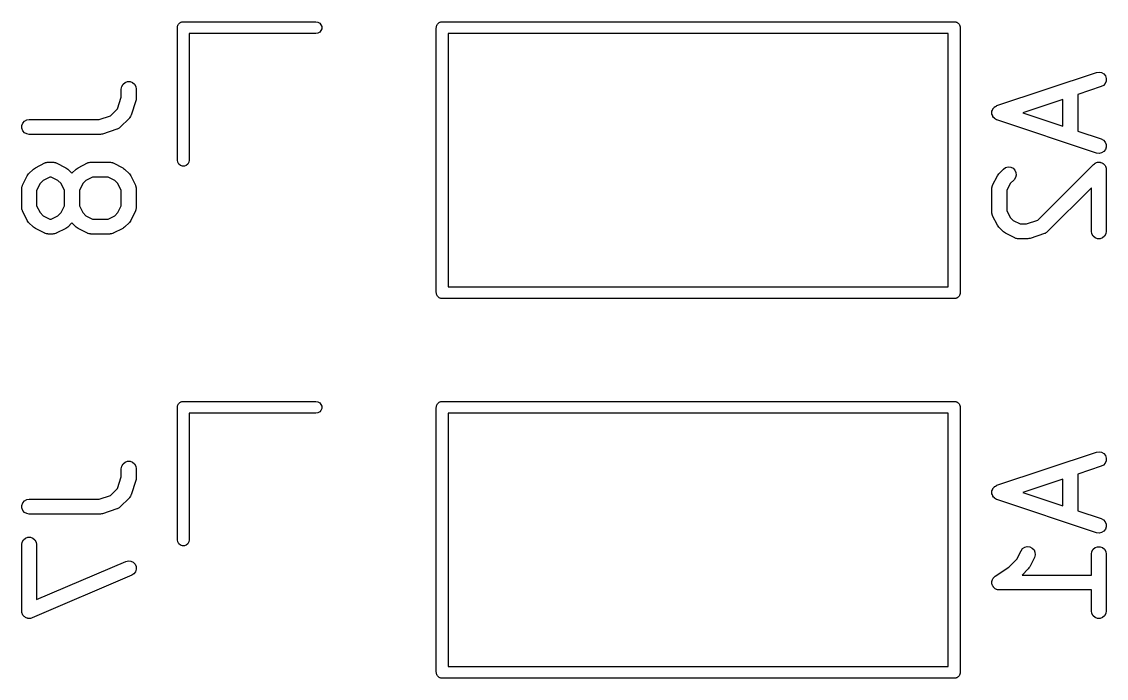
# Model space of a CAD drawing. Extents: x 127.4 to 175.7, y -110 to -72.3.
# Drawn here: x 164.77 to 175.66, y -97.91 to -91.32 of the extents above; entities that cross this region are included whole.
import ezdxf

# ---------------------------------------------------------------- set-up
doc = ezdxf.new("R2010")
doc.units = 0
doc.header["$MEASUREMENT"] = 0
doc.layers.add('BLACK', color=7, linetype='CONTINUOUS')

msp = doc.modelspace()

# ---------------------------------------------------------------- linework, layer by layer
at = {"layer": 'Black'}
for p, q in [((166.331, -91.3667), (166.333, -91.3618)), ((166.331, -91.372), (166.331, -91.3667)), ((166.333, -91.3618), (166.334, -91.3566)), ((166.334, -91.3566), (166.336, -91.3521)), ((166.336, -91.3521), (166.338, -91.3471)), ((166.338, -91.3471), (166.341, -91.3431)), ((166.341, -91.3431), (166.344, -91.3386)), ((166.344, -91.3386), (166.348, -91.3352)), ((166.348, -91.3352), (166.351, -91.3312)), ((166.351, -91.3312), (166.356, -91.3286)), ((166.356, -91.3286), (166.36, -91.3252)), ((166.36, -91.3252), (166.365, -91.3234)), ((166.365, -91.3234), (166.369, -91.3208)), ((166.369, -91.3208), (166.375, -91.3198)), ((166.375, -91.3198), (166.38, -91.3181)), ((166.38, -91.3181), (166.385, -91.3181)), ((166.385, -91.3181), (166.39, -91.3171)), ((166.39, -91.3171), (167.72, -91.3171)), ((167.72, -91.3171), (167.741, -91.3208)), ((167.741, -91.3208), (167.759, -91.3312)), ((167.759, -91.3312), (167.772, -91.3471)), ((167.772, -91.3471), (167.779, -91.3667)), ((167.779, -91.3667), (167.779, -91.3876)), ((168.931, -91.3667), (168.933, -91.3618)), ((168.931, -91.372), (168.931, -91.3667)), ((168.933, -91.3618), (168.934, -91.3566)), ((168.934, -91.3566), (168.936, -91.3521)), ((168.936, -91.3521), (168.938, -91.3471)), ((168.938, -91.3471), (168.941, -91.3431)), ((168.941, -91.3431), (168.944, -91.3386)), ((168.944, -91.3386), (168.948, -91.3352)), ((168.948, -91.3352), (168.951, -91.3312)), ((168.951, -91.3312), (168.956, -91.3286)), ((168.956, -91.3286), (168.96, -91.3252)), ((168.96, -91.3252), (168.965, -91.3234)), ((168.965, -91.3234), (168.969, -91.3208)), ((168.969, -91.3208), (168.975, -91.3198)), ((168.975, -91.3198), (168.98, -91.3181)), ((168.98, -91.3181), (168.985, -91.3181)), ((168.985, -91.3181), (168.99, -91.3171)), ((168.99, -91.3171), (174.13, -91.3171)), ((174.13, -91.3171), (174.135, -91.3181)), ((174.135, -91.3181), (174.14, -91.3181)), ((174.14, -91.3181), (174.145, -91.3198)), ((174.145, -91.3198), (174.151, -91.3208)), ((174.151, -91.3208), (174.155, -91.3234)), ((174.155, -91.3234), (174.16, -91.3252)), ((174.16, -91.3252), (174.164, -91.3286)), ((174.164, -91.3286), (174.169, -91.3312)), ((174.169, -91.3312), (174.172, -91.3352)), ((174.172, -91.3352), (174.176, -91.3386)), ((174.176, -91.3386), (174.179, -91.3431)), ((174.179, -91.3431), (174.182, -91.3471)), ((174.182, -91.3471), (174.184, -91.3521)), ((174.184, -91.3521), (174.186, -91.3566)), ((174.186, -91.3566), (174.187, -91.3618)), ((174.187, -91.3618), (174.189, -91.3667)), ((174.189, -91.3667), (174.189, -91.372)), ((166.33, -91.3771), (166.331, -91.372)), ((166.33, -92.7071), (166.33, -91.3771)), ((167.72, -91.4371), (166.45, -91.4371)), ((166.45, -91.4371), (166.45, -92.7071)), ((167.741, -91.4335), (167.72, -91.4371)), ((167.759, -91.4231), (167.741, -91.4335)), ((167.772, -91.4071), (167.759, -91.4231)), ((167.779, -91.3876), (167.772, -91.4071)), ((168.93, -91.3771), (168.931, -91.372)), ((168.93, -94.0371), (168.93, -91.3771)), ((169.05, -91.4371), (169.05, -93.9771)), ((174.07, -91.4371), (169.05, -91.4371)), ((174.07, -93.9771), (174.07, -91.4371)), ((174.189, -91.372), (174.19, -91.3771)), ((174.19, -91.3771), (174.19, -94.0371)), ((174.559, -92.1598), (175.559, -91.8265)), ((175.559, -91.8265), (175.584, -91.8226)), ((175.584, -91.8226), (175.61, -91.8279)), ((175.61, -91.8279), (175.632, -91.8415)), ((175.632, -91.8415), (175.648, -91.8619)), ((175.648, -91.8619), (175.657, -91.8866)), ((175.657, -91.8866), (175.656, -91.9127)), ((165.767, -91.9929), (165.772, -91.9672)), ((165.767, -92.0759), (165.767, -91.9929)), ((165.772, -91.9672), (165.785, -91.9446)), ((165.785, -91.9446), (165.805, -91.9279)), ((165.805, -91.9279), (165.829, -91.919)), ((165.829, -91.919), (165.855, -91.919)), ((165.855, -91.919), (165.88, -91.9279)), ((165.88, -91.9279), (165.9, -91.9446)), ((165.9, -91.9446), (165.913, -91.9672)), ((165.913, -91.9672), (165.917, -91.9929)), ((165.917, -91.9929), (165.917, -92.0881)), ((175.606, -91.9688), (175.372, -92.0469)), ((175.629, -91.9564), (175.606, -91.9688)), ((175.646, -91.9369), (175.629, -91.9564)), ((175.656, -91.9127), (175.646, -91.9369)), ((165.729, -92.1904), (165.767, -92.0759)), ((165.914, -92.1118), (165.866, -92.2547)), ((165.915, -92.0999), (165.914, -92.1118)), ((165.917, -92.0881), (165.915, -92.0999)), ((175.222, -92.0969), (174.82, -92.2309)), ((175.222, -92.365), (175.222, -92.0969)), ((175.372, -92.0469), (175.372, -92.415)), ((165.659, -92.2606), (165.729, -92.1904)), ((174.508, -92.2199), (174.509, -92.218)), ((174.508, -92.2309), (174.508, -92.2199)), ((174.508, -92.242), (174.508, -92.2309)), ((174.509, -92.2159), (174.513, -92.2057)), ((174.509, -92.218), (174.509, -92.2159)), ((174.513, -92.2057), (174.516, -92.1952)), ((174.516, -92.1952), (174.518, -92.1936)), ((174.518, -92.1917), (174.526, -92.1835)), ((174.518, -92.1936), (174.518, -92.1917)), ((174.526, -92.1835), (174.533, -92.1748)), ((174.533, -92.1748), (174.534, -92.1737)), ((174.534, -92.1737), (174.536, -92.1722)), ((174.536, -92.1722), (174.545, -92.167)), ((174.545, -92.167), (174.555, -92.1612)), ((174.555, -92.1612), (174.557, -92.1608)), ((174.557, -92.1608), (174.559, -92.1598)), ((174.82, -92.2309), (175.222, -92.365)), ((164.769, -92.3608), (164.777, -92.3363)), ((164.777, -92.3363), (164.794, -92.3164)), ((164.794, -92.3164), (164.817, -92.3033)), ((164.817, -92.3033), (164.842, -92.2988)), ((164.842, -92.2988), (165.544, -92.2988)), ((165.544, -92.2988), (165.659, -92.2606)), ((165.848, -92.284), (165.753, -92.3792)), ((165.85, -92.2804), (165.848, -92.284)), ((165.854, -92.2776), (165.85, -92.2804)), ((165.858, -92.2698), (165.854, -92.2776)), ((165.863, -92.2626), (165.858, -92.2698)), ((165.864, -92.2585), (165.863, -92.2626)), ((165.866, -92.2547), (165.864, -92.2585)), ((174.509, -92.2439), (174.508, -92.242)), ((174.509, -92.246), (174.509, -92.2439)), ((174.513, -92.2562), (174.509, -92.246)), ((174.516, -92.2667), (174.513, -92.2562)), ((174.518, -92.2683), (174.516, -92.2667)), ((174.518, -92.2702), (174.518, -92.2683)), ((174.526, -92.2784), (174.518, -92.2702)), ((174.533, -92.2871), (174.526, -92.2784)), ((174.534, -92.2881), (174.533, -92.2871)), ((174.536, -92.2897), (174.534, -92.2881)), ((174.545, -92.2949), (174.536, -92.2897)), ((174.555, -92.3007), (174.545, -92.2949)), ((174.557, -92.3011), (174.555, -92.3007)), ((174.559, -92.3021), (174.557, -92.3011)), ((175.559, -92.6354), (174.559, -92.3021)), ((164.769, -92.3868), (164.769, -92.3608)), ((164.777, -92.4113), (164.769, -92.3868)), ((164.794, -92.4313), (164.777, -92.4113)), ((164.817, -92.4443), (164.794, -92.4313)), ((164.842, -92.4488), (164.817, -92.4443)), ((165.557, -92.4488), (164.842, -92.4488)), ((165.569, -92.4467), (165.557, -92.4488)), ((165.58, -92.445), (165.569, -92.4467)), ((165.723, -92.3973), (165.58, -92.445)), ((165.727, -92.3953), (165.723, -92.3973)), ((165.731, -92.3942), (165.727, -92.3953)), ((165.738, -92.3891), (165.731, -92.3942)), ((165.746, -92.3849), (165.738, -92.3891)), ((165.749, -92.3817), (165.746, -92.3849)), ((165.753, -92.3792), (165.749, -92.3817)), ((175.372, -92.415), (175.606, -92.4931)), ((175.606, -92.4931), (175.629, -92.5055)), ((175.629, -92.5055), (175.646, -92.525)), ((175.646, -92.525), (175.656, -92.5492)), ((175.656, -92.5492), (175.657, -92.5753)), ((175.584, -92.6393), (175.559, -92.6354)), ((175.61, -92.634), (175.584, -92.6393)), ((175.632, -92.6204), (175.61, -92.634)), ((175.648, -92.6), (175.632, -92.6204)), ((175.657, -92.5753), (175.648, -92.6)), ((164.904, -92.7829), (164.999, -92.7353)), ((164.999, -92.7353), (165.003, -92.7341)), ((165.003, -92.7341), (165.007, -92.7319)), ((165.007, -92.7319), (165.016, -92.7304)), ((165.016, -92.7304), (165.024, -92.7279)), ((165.024, -92.7279), (165.029, -92.7281)), ((165.029, -92.7281), (165.033, -92.7274)), ((165.033, -92.7274), (165.08, -92.7274)), ((165.08, -92.7274), (165.085, -92.7281)), ((165.085, -92.7281), (165.089, -92.7279)), ((165.089, -92.7279), (165.097, -92.7304)), ((165.097, -92.7304), (165.106, -92.7319)), ((165.106, -92.7319), (165.11, -92.7341)), ((165.11, -92.7341), (165.114, -92.7353)), ((165.114, -92.7353), (165.209, -92.7829)), ((165.333, -92.7829), (165.428, -92.7353)), ((165.428, -92.7353), (165.432, -92.7341)), ((165.432, -92.7341), (165.436, -92.7319)), ((165.436, -92.7319), (165.444, -92.7304)), ((165.444, -92.7304), (165.453, -92.7279)), ((165.453, -92.7279), (165.457, -92.7281)), ((165.457, -92.7281), (165.461, -92.7274)), ((165.461, -92.7274), (165.652, -92.7274)), ((165.652, -92.7274), (165.656, -92.7281)), ((165.656, -92.7281), (165.66, -92.7279)), ((165.66, -92.7279), (165.669, -92.7304)), ((165.669, -92.7304), (165.678, -92.7319)), ((165.678, -92.7319), (165.681, -92.7341)), ((165.681, -92.7341), (165.685, -92.7353)), ((165.685, -92.7353), (165.781, -92.7829)), ((166.334, -92.7277), (166.33, -92.7071)), ((166.344, -92.7457), (166.334, -92.7277)), ((166.36, -92.7591), (166.344, -92.7457)), ((166.38, -92.7662), (166.36, -92.7591)), ((166.4, -92.7662), (166.38, -92.7662)), ((166.42, -92.7591), (166.4, -92.7662)), ((166.436, -92.7457), (166.42, -92.7591)), ((166.446, -92.7277), (166.436, -92.7457)), ((166.45, -92.7071), (166.446, -92.7277)), ((174.625, -92.797), (174.646, -92.782)), ((174.646, -92.782), (174.671, -92.7753)), ((174.671, -92.7753), (174.697, -92.7776)), ((174.697, -92.7776), (174.721, -92.7886)), ((174.97, -93.3083), (175.529, -92.7493)), ((175.529, -92.7493), (175.537, -92.7437)), ((175.537, -92.7437), (175.545, -92.7374)), ((175.545, -92.7374), (175.548, -92.7363)), ((175.548, -92.7363), (175.551, -92.7344)), ((175.551, -92.7344), (175.56, -92.7319)), ((175.56, -92.7319), (175.569, -92.7285)), ((175.569, -92.7285), (175.573, -92.7285)), ((175.573, -92.7285), (175.576, -92.7277)), ((175.576, -92.7277), (175.586, -92.7285)), ((175.586, -92.7285), (175.595, -92.7285)), ((175.595, -92.7285), (175.599, -92.7296)), ((175.599, -92.7296), (175.602, -92.7299)), ((175.602, -92.7299), (175.611, -92.7341)), ((175.611, -92.7341), (175.62, -92.7374)), ((175.62, -92.7374), (175.622, -92.7395)), ((175.622, -92.7395), (175.625, -92.7409)), ((175.625, -92.7409), (175.632, -92.7479)), ((175.632, -92.7479), (175.64, -92.7542)), ((175.64, -92.7542), (175.641, -92.757)), ((175.641, -92.757), (175.644, -92.7594)), ((175.644, -92.7594), (175.648, -92.7682)), ((175.648, -92.7682), (175.653, -92.7767)), ((175.653, -92.7767), (175.653, -92.78)), ((175.653, -92.78), (175.655, -92.783)), ((164.775, -92.9593), (164.823, -92.8641)), ((164.823, -92.8641), (164.83, -92.8544)), ((164.83, -92.8544), (164.837, -92.8446)), ((164.837, -92.8446), (164.885, -92.797)), ((164.885, -92.797), (164.894, -92.7901)), ((164.894, -92.7901), (164.904, -92.7829)), ((165.051, -92.8774), (164.982, -92.9116)), ((165.063, -92.8774), (165.051, -92.8774)), ((165.131, -92.9116), (165.063, -92.8774)), ((165.209, -92.7829), (165.219, -92.7901)), ((165.219, -92.7901), (165.229, -92.797)), ((165.229, -92.797), (165.271, -92.8392)), ((165.271, -92.8392), (165.313, -92.797)), ((165.313, -92.797), (165.323, -92.7901)), ((165.323, -92.7901), (165.333, -92.7829)), ((165.479, -92.8774), (165.411, -92.9116)), ((165.634, -92.8774), (165.479, -92.8774)), ((165.703, -92.9116), (165.634, -92.8774)), ((165.781, -92.7829), (165.79, -92.7901)), ((165.79, -92.7901), (165.8, -92.797)), ((165.8, -92.797), (165.848, -92.8446)), ((165.848, -92.8446), (165.855, -92.8544)), ((165.855, -92.8544), (165.862, -92.8641)), ((165.862, -92.8641), (165.909, -92.9593)), ((174.515, -92.9593), (174.563, -92.8641)), ((174.563, -92.8641), (174.57, -92.8544)), ((174.57, -92.8544), (174.577, -92.8446)), ((174.577, -92.8446), (174.625, -92.797)), ((174.721, -92.7886), (174.739, -92.807)), ((174.746, -92.8817), (174.731, -92.903)), ((174.739, -92.807), (174.75, -92.8306)), ((174.752, -92.8565), (174.746, -92.8817)), ((174.75, -92.8306), (174.752, -92.8565)), ((175.655, -92.783), (175.656, -92.7927)), ((175.656, -92.7927), (175.657, -92.8024)), ((175.657, -92.8024), (175.657, -93.4214)), ((164.767, -92.9929), (164.768, -92.9886)), ((164.767, -93.1833), (164.767, -92.9929)), ((164.768, -92.9843), (164.77, -92.9759)), ((164.768, -92.9886), (164.768, -92.9843)), ((164.77, -92.9759), (164.772, -92.9672)), ((164.772, -92.9672), (164.774, -92.9635)), ((164.774, -92.9635), (164.775, -92.9593)), ((164.952, -92.942), (164.917, -93.0106)), ((164.982, -92.9116), (164.952, -92.942)), ((165.162, -92.942), (165.131, -92.9116)), ((165.196, -93.0106), (165.162, -92.942)), ((165.38, -92.942), (165.346, -93.0106)), ((165.411, -92.9116), (165.38, -92.942)), ((165.733, -92.942), (165.703, -92.9116)), ((165.767, -93.0106), (165.733, -92.942)), ((165.909, -92.9593), (165.911, -92.9635)), ((165.911, -92.9635), (165.913, -92.9672)), ((165.913, -92.9672), (165.914, -92.9759)), ((165.914, -92.9759), (165.917, -92.9843)), ((165.917, -92.9843), (165.917, -92.9886)), ((165.917, -92.9886), (165.917, -92.9929)), ((165.917, -92.9929), (165.917, -93.1833)), ((174.507, -92.9929), (174.508, -92.9886)), ((174.507, -93.2309), (174.507, -92.9929)), ((174.508, -92.9843), (174.51, -92.9759)), ((174.508, -92.9886), (174.508, -92.9843)), ((174.51, -92.9759), (174.512, -92.9672)), ((174.512, -92.9672), (174.514, -92.9635)), ((174.514, -92.9635), (174.515, -92.9593)), ((174.692, -92.942), (174.657, -93.0106)), ((174.731, -92.903), (174.692, -92.942)), ((175.507, -92.9834), (175.064, -93.4268)), ((175.507, -93.4214), (175.507, -92.9834)), ((164.917, -93.0106), (164.917, -93.1656)), ((165.196, -93.1656), (165.196, -93.0106)), ((165.346, -93.0106), (165.346, -93.1656)), ((165.767, -93.1656), (165.767, -93.0106)), ((174.657, -93.0106), (174.657, -93.2132)), ((164.768, -93.1876), (164.767, -93.1833)), ((164.768, -93.1919), (164.768, -93.1876)), ((164.77, -93.2003), (164.768, -93.1919)), ((164.772, -93.209), (164.77, -93.2003)), ((164.774, -93.2127), (164.772, -93.209)), ((164.775, -93.2169), (164.774, -93.2127)), ((164.823, -93.3121), (164.775, -93.2169)), ((164.917, -93.1656), (164.952, -93.2341)), ((165.162, -93.2341), (165.196, -93.1656)), ((165.346, -93.1656), (165.38, -93.2341)), ((165.733, -93.2341), (165.767, -93.1656)), ((165.909, -93.2169), (165.862, -93.3121)), ((165.911, -93.2127), (165.909, -93.2169)), ((165.913, -93.209), (165.911, -93.2127)), ((165.914, -93.2003), (165.913, -93.209)), ((165.917, -93.1919), (165.914, -93.2003)), ((165.917, -93.1833), (165.917, -93.1876)), ((165.917, -93.1876), (165.917, -93.1919)), ((174.657, -93.2132), (174.692, -93.2818)), ((164.83, -93.3218), (164.823, -93.3121)), ((164.837, -93.3316), (164.83, -93.3218)), ((164.952, -93.2341), (164.982, -93.2645)), ((164.982, -93.2645), (165.051, -93.2988)), ((165.051, -93.2988), (165.063, -93.2988)), ((165.063, -93.2988), (165.131, -93.2645)), ((165.131, -93.2645), (165.162, -93.2341)), ((165.38, -93.2341), (165.411, -93.2645)), ((165.411, -93.2645), (165.479, -93.2988)), ((165.479, -93.2988), (165.634, -93.2988)), ((165.634, -93.2988), (165.703, -93.2645)), ((165.703, -93.2645), (165.733, -93.2341)), ((165.855, -93.3218), (165.848, -93.3316)), ((165.862, -93.3121), (165.855, -93.3218)), ((174.508, -93.2352), (174.507, -93.2309)), ((174.508, -93.2395), (174.508, -93.2352)), ((174.51, -93.2479), (174.508, -93.2395)), ((174.512, -93.2566), (174.51, -93.2479)), ((174.514, -93.2603), (174.512, -93.2566)), ((174.515, -93.2645), (174.514, -93.2603)), ((174.563, -93.3597), (174.515, -93.2645)), ((174.692, -93.2818), (174.722, -93.3122)), ((174.722, -93.3122), (174.791, -93.3464)), ((174.856, -93.3464), (174.97, -93.3083)), ((164.885, -93.3792), (164.837, -93.3316)), ((164.894, -93.3861), (164.885, -93.3792)), ((164.904, -93.3933), (164.894, -93.3861)), ((164.999, -93.4409), (164.904, -93.3933)), ((165.209, -93.3933), (165.114, -93.4409)), ((165.219, -93.3861), (165.209, -93.3933)), ((165.229, -93.3792), (165.219, -93.3861)), ((165.271, -93.337), (165.229, -93.3792)), ((165.313, -93.3792), (165.271, -93.337)), ((165.323, -93.3861), (165.313, -93.3792)), ((165.333, -93.3933), (165.323, -93.3861)), ((165.428, -93.4409), (165.333, -93.3933)), ((165.781, -93.3933), (165.685, -93.4409)), ((165.79, -93.3861), (165.781, -93.3933)), ((165.8, -93.3792), (165.79, -93.3861)), ((165.848, -93.3316), (165.8, -93.3792)), ((174.57, -93.3694), (174.563, -93.3597)), ((174.577, -93.3792), (174.57, -93.3694)), ((174.625, -93.4268), (174.577, -93.3792)), ((174.634, -93.4337), (174.625, -93.4268)), ((174.644, -93.4409), (174.634, -93.4337)), ((174.791, -93.3464), (174.856, -93.3464)), ((175.058, -93.4326), (175.05, -93.4367)), ((175.06, -93.4293), (175.058, -93.4326)), ((175.064, -93.4268), (175.06, -93.4293)), ((175.512, -93.4471), (175.507, -93.4214)), ((175.657, -93.4214), (175.653, -93.4471)), ((165.003, -93.4421), (164.999, -93.4409)), ((165.007, -93.4443), (165.003, -93.4421)), ((165.016, -93.4458), (165.007, -93.4443)), ((165.024, -93.4483), (165.016, -93.4458)), ((165.029, -93.4481), (165.024, -93.4483)), ((165.033, -93.4488), (165.029, -93.4481)), ((165.08, -93.4488), (165.033, -93.4488)), ((165.085, -93.4481), (165.08, -93.4488)), ((165.089, -93.4483), (165.085, -93.4481)), ((165.097, -93.4458), (165.089, -93.4483)), ((165.106, -93.4443), (165.097, -93.4458)), ((165.11, -93.4421), (165.106, -93.4443)), ((165.114, -93.4409), (165.11, -93.4421)), ((165.432, -93.4421), (165.428, -93.4409)), ((165.436, -93.4443), (165.432, -93.4421)), ((165.444, -93.4458), (165.436, -93.4443)), ((165.453, -93.4483), (165.444, -93.4458)), ((165.457, -93.4481), (165.453, -93.4483)), ((165.461, -93.4488), (165.457, -93.4481)), ((165.652, -93.4488), (165.461, -93.4488)), ((165.656, -93.4481), (165.652, -93.4488)), ((165.66, -93.4483), (165.656, -93.4481)), ((165.669, -93.4458), (165.66, -93.4483)), ((165.678, -93.4443), (165.669, -93.4458)), ((165.681, -93.4421), (165.678, -93.4443)), ((165.685, -93.4409), (165.681, -93.4421)), ((174.739, -93.4885), (174.644, -93.4409)), ((174.743, -93.4897), (174.739, -93.4885)), ((174.747, -93.4919), (174.743, -93.4897)), ((174.756, -93.4934), (174.747, -93.4919)), ((174.764, -93.4959), (174.756, -93.4934)), ((174.769, -93.4957), (174.764, -93.4959)), ((174.773, -93.4964), (174.769, -93.4957)), ((174.868, -93.4964), (174.773, -93.4964)), ((174.88, -93.4943), (174.868, -93.4964)), ((174.892, -93.4926), (174.88, -93.4943)), ((175.035, -93.445), (174.892, -93.4926)), ((175.038, -93.4429), (175.035, -93.445)), ((175.043, -93.4418), (175.038, -93.4429)), ((175.05, -93.4367), (175.043, -93.4418)), ((175.525, -93.4696), (175.512, -93.4471)), ((175.545, -93.4864), (175.525, -93.4696)), ((175.569, -93.4953), (175.545, -93.4864)), ((175.595, -93.4953), (175.569, -93.4953)), ((175.62, -93.4864), (175.595, -93.4953)), ((175.64, -93.4696), (175.62, -93.4864)), ((175.653, -93.4471), (175.64, -93.4696)), ((169.05, -93.9771), (174.07, -93.9771)), ((168.931, -94.0423), (168.93, -94.0371)), ((168.931, -94.0476), (168.931, -94.0423)), ((168.933, -94.0525), (168.931, -94.0476)), ((168.934, -94.0577), (168.933, -94.0525)), ((168.936, -94.0622), (168.934, -94.0577)), ((168.938, -94.0671), (168.936, -94.0622)), ((168.941, -94.0712), (168.938, -94.0671)), ((168.944, -94.0757), (168.941, -94.0712)), ((168.948, -94.0791), (168.944, -94.0757)), ((168.951, -94.0831), (168.948, -94.0791)), ((168.956, -94.0857), (168.951, -94.0831)), ((168.96, -94.0891), (168.956, -94.0857)), ((168.965, -94.0909), (168.96, -94.0891)), ((174.16, -94.0891), (174.155, -94.0909)), ((174.164, -94.0857), (174.16, -94.0891)), ((174.169, -94.0831), (174.164, -94.0857)), ((174.172, -94.0791), (174.169, -94.0831)), ((174.176, -94.0757), (174.172, -94.0791)), ((174.179, -94.0712), (174.176, -94.0757)), ((174.182, -94.0671), (174.179, -94.0712)), ((174.184, -94.0622), (174.182, -94.0671)), ((174.186, -94.0577), (174.184, -94.0622)), ((174.187, -94.0525), (174.186, -94.0577)), ((174.189, -94.0476), (174.187, -94.0525)), ((174.19, -94.0371), (174.189, -94.0423)), ((174.189, -94.0423), (174.189, -94.0476)), ((168.969, -94.0935), (168.965, -94.0909)), ((168.975, -94.0944), (168.969, -94.0935)), ((168.98, -94.0962), (168.975, -94.0944)), ((168.985, -94.0962), (168.98, -94.0962)), ((168.99, -94.0971), (168.985, -94.0962)), ((174.13, -94.0971), (168.99, -94.0971)), ((174.135, -94.0962), (174.13, -94.0971)), ((174.14, -94.0962), (174.135, -94.0962)), ((174.145, -94.0944), (174.14, -94.0962)), ((174.151, -94.0935), (174.145, -94.0944)), ((174.155, -94.0909), (174.151, -94.0935)), ((166.331, -95.1781), (166.333, -95.1732)), ((166.331, -95.1834), (166.331, -95.1781)), ((166.333, -95.1732), (166.334, -95.168)), ((166.334, -95.168), (166.336, -95.1635)), ((166.336, -95.1635), (166.338, -95.1586)), ((166.338, -95.1586), (166.341, -95.1545)), ((166.341, -95.1545), (166.344, -95.15)), ((166.344, -95.15), (166.348, -95.1466)), ((166.348, -95.1466), (166.351, -95.1426)), ((166.351, -95.1426), (166.356, -95.14)), ((166.356, -95.14), (166.36, -95.1366)), ((166.36, -95.1366), (166.365, -95.1348)), ((166.365, -95.1348), (166.369, -95.1322)), ((166.369, -95.1322), (166.375, -95.1313)), ((166.375, -95.1313), (166.38, -95.1295)), ((166.38, -95.1295), (166.385, -95.1295)), ((166.385, -95.1295), (166.39, -95.1286)), ((166.39, -95.1286), (167.72, -95.1286)), ((167.72, -95.1286), (167.741, -95.1322)), ((167.741, -95.1322), (167.759, -95.1426)), ((167.759, -95.1426), (167.772, -95.1586)), ((167.772, -95.1586), (167.779, -95.1781)), ((167.779, -95.1781), (167.779, -95.199)), ((168.931, -95.1781), (168.933, -95.1732)), ((168.931, -95.1834), (168.931, -95.1781)), ((168.933, -95.1732), (168.934, -95.168)), ((168.934, -95.168), (168.936, -95.1635)), ((168.936, -95.1635), (168.938, -95.1586)), ((168.938, -95.1586), (168.941, -95.1545)), ((168.941, -95.1545), (168.944, -95.15)), ((168.944, -95.15), (168.948, -95.1466)), ((168.948, -95.1466), (168.951, -95.1426)), ((168.951, -95.1426), (168.956, -95.14)), ((168.956, -95.14), (168.96, -95.1366)), ((168.96, -95.1366), (168.965, -95.1348)), ((168.965, -95.1348), (168.969, -95.1322)), ((168.969, -95.1322), (168.975, -95.1313)), ((168.975, -95.1313), (168.98, -95.1295)), ((168.98, -95.1295), (168.985, -95.1295)), ((168.985, -95.1295), (168.99, -95.1286)), ((168.99, -95.1286), (174.13, -95.1286)), ((174.13, -95.1286), (174.135, -95.1295)), ((174.135, -95.1295), (174.14, -95.1295)), ((174.14, -95.1295), (174.145, -95.1313)), ((174.145, -95.1313), (174.151, -95.1322)), ((174.151, -95.1322), (174.155, -95.1348)), ((174.155, -95.1348), (174.16, -95.1366)), ((174.16, -95.1366), (174.164, -95.14)), ((174.164, -95.14), (174.169, -95.1426)), ((174.169, -95.1426), (174.172, -95.1466)), ((174.172, -95.1466), (174.176, -95.15)), ((174.176, -95.15), (174.179, -95.1545)), ((174.179, -95.1545), (174.182, -95.1586)), ((174.182, -95.1586), (174.184, -95.1635)), ((174.184, -95.1635), (174.186, -95.168)), ((174.186, -95.168), (174.187, -95.1732)), ((174.187, -95.1732), (174.189, -95.1781)), ((174.189, -95.1781), (174.189, -95.1834)), ((166.33, -95.1886), (166.331, -95.1834)), ((166.33, -96.5186), (166.33, -95.1886)), ((167.72, -95.2486), (166.45, -95.2486)), ((166.45, -95.2486), (166.45, -96.5186)), ((167.741, -95.2449), (167.72, -95.2486)), ((167.759, -95.2345), (167.741, -95.2449)), ((167.772, -95.2186), (167.759, -95.2345)), ((167.779, -95.199), (167.772, -95.2186)), ((168.93, -95.1886), (168.931, -95.1834)), ((168.93, -97.8486), (168.93, -95.1886)), ((169.05, -95.2486), (169.05, -97.7886)), ((174.07, -95.2486), (169.05, -95.2486)), ((174.07, -97.7886), (174.07, -95.2486)), ((174.189, -95.1834), (174.19, -95.1886)), ((174.19, -95.1886), (174.19, -97.8486)), ((174.559, -95.9712), (175.559, -95.6379)), ((175.559, -95.6379), (175.584, -95.6341)), ((175.584, -95.6341), (175.61, -95.6393)), ((175.61, -95.6393), (175.632, -95.6529)), ((175.632, -95.6529), (175.648, -95.6733)), ((175.648, -95.6733), (175.657, -95.698)), ((175.657, -95.698), (175.656, -95.7241)), ((165.767, -95.8043), (165.772, -95.7786)), ((165.767, -95.8873), (165.767, -95.8043)), ((165.772, -95.7786), (165.785, -95.7561)), ((165.785, -95.7561), (165.805, -95.7393)), ((165.805, -95.7393), (165.829, -95.7304)), ((165.829, -95.7304), (165.855, -95.7304)), ((165.855, -95.7304), (165.88, -95.7393)), ((165.88, -95.7393), (165.9, -95.7561)), ((165.9, -95.7561), (165.913, -95.7786)), ((165.913, -95.7786), (165.917, -95.8043)), ((165.917, -95.8043), (165.917, -95.8995)), ((175.606, -95.7802), (175.372, -95.8583)), ((175.629, -95.7678), (175.606, -95.7802)), ((175.646, -95.7483), (175.629, -95.7678)), ((175.656, -95.7241), (175.646, -95.7483)), ((165.729, -96.0019), (165.767, -95.8873)), ((165.914, -95.9232), (165.866, -96.0661)), ((165.915, -95.9114), (165.914, -95.9232)), ((165.917, -95.8995), (165.915, -95.9114)), ((175.222, -95.9083), (174.82, -96.0424)), ((175.222, -96.1764), (175.222, -95.9083)), ((175.372, -95.8583), (175.372, -96.2264)), ((165.659, -96.0721), (165.729, -96.0019)), ((174.508, -96.0314), (174.509, -96.0294)), ((174.508, -96.0424), (174.508, -96.0314)), ((174.508, -96.0534), (174.508, -96.0424)), ((174.509, -96.0273), (174.513, -96.0171)), ((174.509, -96.0294), (174.509, -96.0273)), ((174.513, -96.0171), (174.516, -96.0067)), ((174.516, -96.0067), (174.518, -96.005)), ((174.518, -96.0031), (174.526, -95.9949)), ((174.518, -96.005), (174.518, -96.0031)), ((174.526, -95.9949), (174.533, -95.9863)), ((174.533, -95.9863), (174.534, -95.9852)), ((174.534, -95.9852), (174.536, -95.9836)), ((174.536, -95.9836), (174.545, -95.9784)), ((174.545, -95.9784), (174.555, -95.9726)), ((174.555, -95.9726), (174.557, -95.9722)), ((174.557, -95.9722), (174.559, -95.9712)), ((174.82, -96.0424), (175.222, -96.1764)), ((164.769, -96.1722), (164.777, -96.1477)), ((164.777, -96.1477), (164.794, -96.1278)), ((164.794, -96.1278), (164.817, -96.1148)), ((164.817, -96.1148), (164.842, -96.1102)), ((164.842, -96.1102), (165.544, -96.1102)), ((165.544, -96.1102), (165.659, -96.0721)), ((165.848, -96.0954), (165.753, -96.1906)), ((165.85, -96.0919), (165.848, -96.0954)), ((165.854, -96.089), (165.85, -96.0919)), ((165.858, -96.0813), (165.854, -96.089)), ((165.863, -96.0741), (165.858, -96.0813)), ((165.864, -96.0699), (165.863, -96.0741)), ((165.866, -96.0661), (165.864, -96.0699)), ((174.509, -96.0553), (174.508, -96.0534)), ((174.509, -96.0574), (174.509, -96.0553)), ((174.513, -96.0676), (174.509, -96.0574)), ((174.516, -96.0781), (174.513, -96.0676)), ((174.518, -96.0797), (174.516, -96.0781)), ((174.518, -96.0816), (174.518, -96.0797)), ((174.526, -96.0899), (174.518, -96.0816)), ((174.533, -96.0985), (174.526, -96.0899)), ((174.534, -96.0996), (174.533, -96.0985)), ((174.536, -96.1011), (174.534, -96.0996)), ((174.545, -96.1064), (174.536, -96.1011)), ((174.555, -96.1121), (174.545, -96.1064)), ((174.557, -96.1125), (174.555, -96.1121)), ((174.559, -96.1135), (174.557, -96.1125)), ((175.559, -96.4469), (174.559, -96.1135)), ((164.769, -96.1983), (164.769, -96.1722)), ((164.777, -96.2227), (164.769, -96.1983)), ((164.794, -96.2427), (164.777, -96.2227)), ((164.817, -96.2557), (164.794, -96.2427)), ((164.842, -96.2602), (164.817, -96.2557)), ((165.557, -96.2602), (164.842, -96.2602)), ((165.569, -96.2581), (165.557, -96.2602)), ((165.58, -96.2564), (165.569, -96.2581)), ((165.723, -96.2088), (165.58, -96.2564)), ((165.727, -96.2067), (165.723, -96.2088)), ((165.731, -96.2056), (165.727, -96.2067)), ((165.738, -96.2005), (165.731, -96.2056)), ((165.746, -96.1964), (165.738, -96.2005)), ((165.749, -96.1931), (165.746, -96.1964)), ((165.753, -96.1906), (165.749, -96.1931)), ((175.372, -96.2264), (175.606, -96.3046)), ((175.606, -96.3046), (175.629, -96.317)), ((175.629, -96.317), (175.646, -96.3365)), ((175.646, -96.3365), (175.656, -96.3607)), ((175.656, -96.3607), (175.657, -96.3867)), ((175.584, -96.4507), (175.559, -96.4469)), ((175.61, -96.4455), (175.584, -96.4507)), ((175.632, -96.4318), (175.61, -96.4455)), ((175.648, -96.4114), (175.632, -96.4318)), ((175.657, -96.3867), (175.648, -96.4114)), ((164.767, -96.5662), (164.772, -96.5405)), ((164.767, -97.2329), (164.767, -96.5662)), ((164.772, -96.5405), (164.785, -96.518)), ((164.785, -96.518), (164.805, -96.5012)), ((164.805, -96.5012), (164.829, -96.4923)), ((164.829, -96.4923), (164.855, -96.4923)), ((164.855, -96.4923), (164.88, -96.5012)), ((164.88, -96.5012), (164.9, -96.518)), ((164.9, -96.518), (164.913, -96.5405)), ((164.913, -96.5405), (164.917, -96.5662)), ((164.917, -96.5662), (164.917, -97.1191)), ((166.334, -96.5391), (166.33, -96.5186)), ((166.344, -96.5571), (166.334, -96.5391)), ((166.36, -96.5705), (166.344, -96.5571)), ((166.38, -96.5777), (166.36, -96.5705)), ((166.4, -96.5777), (166.38, -96.5777)), ((166.42, -96.5705), (166.4, -96.5777)), ((166.436, -96.5571), (166.42, -96.5705)), ((166.446, -96.5391), (166.436, -96.5571)), ((166.45, -96.5186), (166.446, -96.5391)), ((174.817, -96.607), (174.838, -96.5926)), ((174.838, -96.5926), (174.864, -96.5866)), ((174.864, -96.5866), (174.889, -96.5895)), ((174.889, -96.5895), (174.913, -96.6012)), ((175.545, -96.5965), (175.569, -96.5876)), ((175.569, -96.5876), (175.595, -96.5876)), ((175.595, -96.5876), (175.62, -96.5965)), ((174.759, -96.7122), (174.801, -96.6279)), ((174.801, -96.6279), (174.817, -96.607)), ((174.935, -96.695), (174.888, -96.7902)), ((174.913, -96.6012), (174.931, -96.6201)), ((174.931, -96.6201), (174.941, -96.644)), ((174.943, -96.67), (174.935, -96.695)), ((174.941, -96.644), (174.943, -96.67)), ((175.507, -96.6614), (175.512, -96.6358)), ((175.507, -96.8721), (175.507, -96.6614)), ((175.512, -96.6358), (175.525, -96.6132)), ((175.525, -96.6132), (175.545, -96.5965)), ((175.62, -96.5965), (175.64, -96.6132)), ((175.64, -96.6132), (175.653, -96.6358)), ((175.653, -96.6358), (175.657, -96.6614)), ((175.657, -96.6614), (175.657, -97.2329)), ((164.917, -97.1191), (165.813, -96.7353)), ((165.813, -96.7353), (165.838, -96.7294)), ((165.838, -96.7294), (165.864, -96.7325)), ((165.864, -96.7325), (165.887, -96.7442)), ((165.887, -96.7442), (165.905, -96.7632)), ((165.905, -96.7632), (165.915, -96.7872)), ((165.915, -96.7872), (165.917, -96.8132)), ((174.541, -96.8847), (174.677, -96.7936)), ((174.677, -96.7936), (174.759, -96.7122)), ((174.874, -96.8097), (174.811, -96.8721)), ((174.88, -96.7999), (174.874, -96.8097)), ((174.888, -96.7902), (174.88, -96.7999)), ((165.872, -96.8732), (164.872, -97.3018)), ((165.894, -96.859), (165.872, -96.8732)), ((165.909, -96.8381), (165.894, -96.859)), ((165.917, -96.8132), (165.909, -96.8381)), ((174.51, -96.9261), (174.514, -96.9181)), ((174.514, -96.9181), (174.517, -96.9096)), ((174.517, -96.9096), (174.52, -96.9065)), ((174.52, -96.9065), (174.522, -96.9027)), ((174.522, -96.9027), (174.528, -96.8965)), ((174.528, -96.8965), (174.534, -96.8897)), ((174.534, -96.8897), (174.538, -96.8876)), ((174.538, -96.8876), (174.541, -96.8847)), ((174.811, -96.8721), (175.507, -96.8721)), ((174.508, -96.952), (174.509, -96.9431)), ((174.509, -96.956), (174.508, -96.952)), ((174.509, -96.9341), (174.51, -96.9302)), ((174.509, -96.9431), (174.509, -96.9341)), ((174.509, -96.9602), (174.509, -96.956)), ((174.512, -96.9686), (174.509, -96.9602)), ((174.51, -96.9302), (174.51, -96.9261)), ((174.514, -96.9773), (174.512, -96.9686)), ((174.516, -96.9807), (174.514, -96.9773)), ((174.517, -96.9846), (174.516, -96.9807)), ((174.523, -96.9915), (174.517, -96.9846)), ((174.528, -96.9989), (174.523, -96.9915)), ((174.532, -97.0014), (174.528, -96.9989)), ((174.534, -97.0046), (174.532, -97.0014)), ((174.542, -97.0091), (174.534, -97.0046)), ((174.549, -97.0144), (174.542, -97.0091)), ((174.553, -97.0155), (174.549, -97.0144)), ((174.557, -97.0176), (174.553, -97.0155)), ((174.566, -97.0192), (174.557, -97.0176)), ((174.574, -97.0217), (174.566, -97.0192)), ((174.578, -97.0214), (174.574, -97.0217)), ((174.582, -97.0221), (174.578, -97.0214)), ((175.507, -97.0221), (174.582, -97.0221)), ((175.507, -97.2329), (175.507, -97.0221)), ((164.769, -97.2414), (164.767, -97.2329)), ((164.769, -97.25), (164.769, -97.2414)), ((175.512, -97.2585), (175.507, -97.2329)), ((175.657, -97.2329), (175.653, -97.2585)), ((164.771, -97.2541), (164.769, -97.25)), ((164.772, -97.2585), (164.771, -97.2541)), ((164.776, -97.266), (164.772, -97.2585)), ((164.78, -97.2739), (164.776, -97.266)), ((164.783, -97.2772), (164.78, -97.2739)), ((164.785, -97.2811), (164.783, -97.2772)), ((164.792, -97.2866), (164.785, -97.2811)), ((164.797, -97.2929), (164.792, -97.2866)), ((164.801, -97.2949), (164.797, -97.2929)), ((164.805, -97.2978), (164.801, -97.2949)), ((164.813, -97.3008), (164.805, -97.2978)), ((164.821, -97.3047), (164.813, -97.3008)), ((164.825, -97.3052), (164.821, -97.3047)), ((164.829, -97.3067), (164.825, -97.3052)), ((164.838, -97.3067), (164.829, -97.3067)), ((164.847, -97.3077), (164.838, -97.3067)), ((164.851, -97.3067), (164.847, -97.3077)), ((164.855, -97.3067), (164.851, -97.3067)), ((164.864, -97.3038), (164.855, -97.3067)), ((164.872, -97.3018), (164.864, -97.3038)), ((175.525, -97.2811), (175.512, -97.2585)), ((175.545, -97.2978), (175.525, -97.2811)), ((175.569, -97.3067), (175.545, -97.2978)), ((175.595, -97.3067), (175.569, -97.3067)), ((175.62, -97.2978), (175.595, -97.3067)), ((175.64, -97.2811), (175.62, -97.2978)), ((175.653, -97.2585), (175.64, -97.2811)), ((169.05, -97.7886), (174.07, -97.7886)), ((168.931, -97.8537), (168.93, -97.8486)), ((168.931, -97.859), (168.931, -97.8537)), ((168.933, -97.8639), (168.931, -97.859)), ((168.934, -97.8691), (168.933, -97.8639)), ((168.936, -97.8736), (168.934, -97.8691)), ((168.938, -97.8786), (168.936, -97.8736)), ((168.941, -97.8826), (168.938, -97.8786)), ((168.944, -97.8871), (168.941, -97.8826)), ((168.948, -97.8905), (168.944, -97.8871)), ((168.951, -97.8945), (168.948, -97.8905)), ((168.956, -97.8972), (168.951, -97.8945)), ((168.96, -97.9005), (168.956, -97.8972)), ((168.965, -97.9023), (168.96, -97.9005)), ((174.16, -97.9005), (174.155, -97.9023)), ((174.164, -97.8972), (174.16, -97.9005)), ((174.169, -97.8945), (174.164, -97.8972)), ((174.172, -97.8905), (174.169, -97.8945)), ((174.176, -97.8871), (174.172, -97.8905)), ((174.179, -97.8826), (174.176, -97.8871)), ((174.182, -97.8786), (174.179, -97.8826)), ((174.184, -97.8736), (174.182, -97.8786)), ((174.186, -97.8691), (174.184, -97.8736)), ((174.187, -97.8639), (174.186, -97.8691)), ((174.189, -97.859), (174.187, -97.8639)), ((174.19, -97.8486), (174.189, -97.8537)), ((174.189, -97.8537), (174.189, -97.859)), ((168.969, -97.9049), (168.965, -97.9023)), ((168.975, -97.9059), (168.969, -97.9049)), ((168.98, -97.9077), (168.975, -97.9059)), ((168.985, -97.9077), (168.98, -97.9077)), ((168.99, -97.9086), (168.985, -97.9077)), ((174.13, -97.9086), (168.99, -97.9086)), ((174.135, -97.9077), (174.13, -97.9086)), ((174.14, -97.9077), (174.135, -97.9077)), ((174.145, -97.9059), (174.14, -97.9077)), ((174.151, -97.9049), (174.145, -97.9059)), ((174.155, -97.9023), (174.151, -97.9049))]:
    msp.add_line(p, q, dxfattribs=at)

doc.saveas('drawing.dxf')
